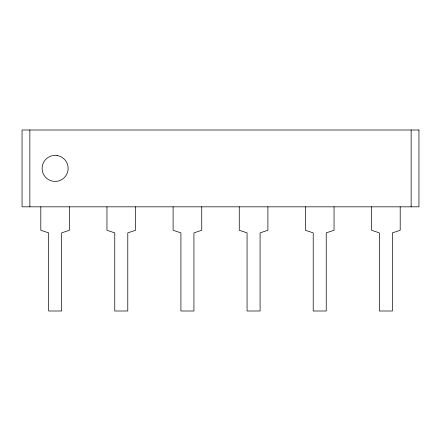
<?xml version="1.0" encoding="UTF-8"?>
<svg xmlns="http://www.w3.org/2000/svg" width="441" height="441" viewBox="0 0 441 441"><rect width="100%" height="100%" fill="white"/><g stroke="black" fill="none" stroke-linecap="round" stroke-linejoin="round"><path stroke-width="0.66" d="M411.139 130.001L411.139 206.829M400.196 206.829L400.196 230.268L392.385 232.87L392.385 310.999L379.365 310.999L379.365 232.87L371.554 230.268L371.554 206.829M334.046 206.829L334.046 230.268L326.235 232.87L326.235 310.999L313.215 310.999L313.215 232.87L305.404 230.268L305.404 206.829M267.896 206.829L267.896 230.268L260.085 232.87L260.085 310.999L247.065 310.999L247.065 232.87L239.254 230.268L239.254 206.829M201.746 206.829L201.746 230.268L193.935 232.87L193.935 310.999L180.915 310.999L180.915 232.87L173.104 230.268L173.104 206.829M135.596 206.829L135.596 230.268L127.785 232.87L127.785 310.999L114.765 310.999L114.765 232.87L106.954 230.268L106.954 206.829M69.446 206.829L69.446 230.268L61.635 232.87L61.635 310.999L48.615 310.999L48.615 232.87L40.804 230.268L40.804 206.829M29.861 130.001L29.861 206.829M418.95 130.001L22.05 130.001L22.05 206.829L418.95 206.829L418.95 130.001M57.512 155.612L54.116 155.43A13.021 13.021 0 0 0 52.738 181.212L56.134 181.394A13.021 13.021 0 0 0 57.512 155.612"/></g></svg>
